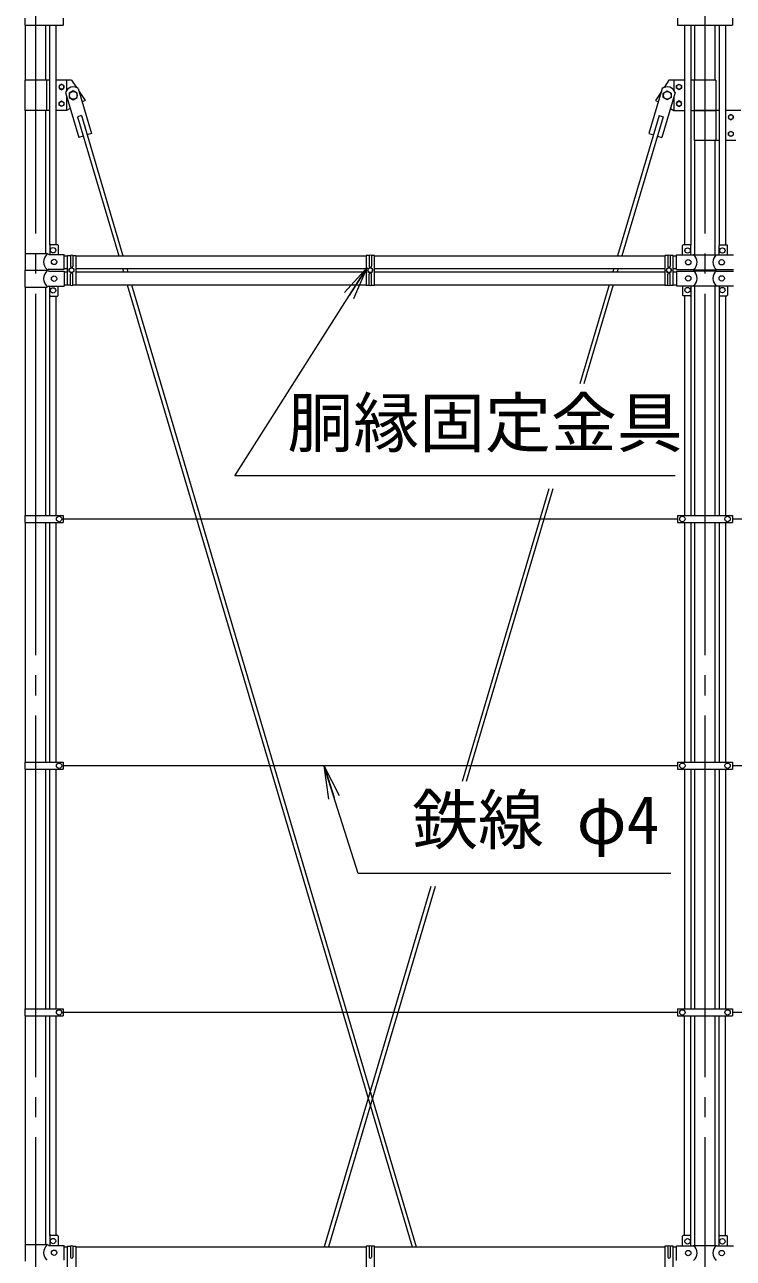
# Model space of a CAD drawing. Units: millimetres, scale not verified. Extents: x -21137 to 21137, y -15758 to 15759.
# Drawn here: x -19488 to -17370, y -6516 to -2830 of the extents above; entities that cross this region are included whole.
import ezdxf
from ezdxf.enums import TextEntityAlignment as Align

# ---------------------------------------------------------------- set-up
doc = ezdxf.new("R2010")
doc.units = ezdxf.units.MM
doc.header["$LTSCALE"] = 60
doc.linetypes.add('LONG_CHAIN', pattern=[21, 18, -1, 1, -1])
for name, color, linetype, lineweight in [('0-2_D-BMK', 2, 'LONG_CHAIN', 9), ('0-3_D-STR1', 1, 'Continuous', 9), ('0-5_0', 7, 'Continuous', 9), ('0-8_D-STR3', 3, 'Continuous', 9), ('0-9_D-STR-TXT', 7, 'Continuous', 9)]:
    doc.layers.add(name, color=color, linetype=linetype, lineweight=lineweight)
doc.styles.add('ＭＳ ゴシック', font='')
doc.styles.get('ＭＳ ゴシック').set_extended_font_data('MS Gothic')

# ---------------------------------------------------------------- blocks, each defined once
blk = doc.blocks.new('_Open')
at = {"layer": '0-5_0'}
blk.add_line((-60, 10), (0, 0), dxfattribs=at)
blk.add_lwpolyline([(-60, -10), (0, 0), (-60, 0)], dxfattribs=at)

msp = doc.modelspace()

# ---------------------------------------------------------------- linework, layer by layer
at = {"layer": '0-2_D-BMK'}
for p, q in [((-19455.07, 145.87), (-19455.07, -10589.13)), ((-17455.07, 145.87), (-17455.07, -10589.13)), ((-19455.07, -5029.6), (-19455.07, -5198.38)), ((-19455.07, -5766.6), (-19455.07, -5807.38))]:
    msp.add_line(p, q, dxfattribs=at)
at = {"layer": '0-3_D-STR1'}
for p, q in [((-19485.32, -2996.45), (-19485.32, -2831.63)), ((-19424.82, -2996.45), (-19424.82, -2831.63)), ((-17485.32, -2996.45), (-17485.32, -2831.43)), ((-17424.82, -2996.45), (-17424.82, -2831.43)), ((-19485.32, -3514.13), (-19485.32, -3086.45)), ((-19424.82, -3514.13), (-19424.82, -3086.45)), ((-17485.32, -3517.53), (-17485.32, -3176.45)), ((-17424.82, -3517.53), (-17424.82, -3176.45)), ((-19370.07, -3521.03), (-19360.07, -3521.03)), ((-19335.07, -3521.03), (-18467.57, -3521.03)), ((-18442.57, -3521.03), (-17575.07, -3521.03)), ((-17550.07, -3521.03), (-17540.07, -3521.03)), ((-19370.07, -3559.13), (-19360.07, -3559.13)), ((-19370.07, -3569.13), (-19360.07, -3569.13)), ((-19335.07, -3559.13), (-18467.57, -3559.13)), ((-19335.07, -3569.13), (-18467.57, -3569.13)), ((-18442.57, -3559.13), (-17575.07, -3559.13)), ((-18442.57, -3569.13), (-17575.07, -3569.13)), ((-17550.07, -3559.13), (-17540.07, -3559.13)), ((-17550.07, -3569.13), (-17540.07, -3569.13)), ((-17485.32, -3565.73), (-17485.32, -3562.53)), ((-17485.32, -3565.73), (-17485.32, -3562.53)), ((-17424.82, -3565.73), (-17424.82, -3562.53)), ((-17424.82, -3565.73), (-17424.82, -3562.53)), ((-19370.07, -3607.23), (-19360.07, -3607.23)), ((-19335.07, -3607.23), (-18467.57, -3607.23)), ((-18442.57, -3607.23), (-17575.07, -3607.23)), ((-17550.07, -3607.23), (-17540.07, -3607.23)), ((-17485.32, -4296.83), (-17485.32, -3610.73)), ((-17424.82, -4296.83), (-17424.82, -3610.73)), ((-19485.32, -4296.63), (-19485.32, -3614.13)), ((-19424.82, -4296.63), (-19424.82, -3614.13)), ((-19485.32, -5033.63), (-19485.32, -4317.63)), ((-19424.82, -5033.63), (-19424.82, -4317.63)), ((-17485.32, -5033.83), (-17485.32, -4317.43)), ((-17424.82, -5033.83), (-17424.82, -4317.43)), ((-19485.32, -5770.63), (-19485.32, -5054.63)), ((-19424.82, -5770.63), (-19424.82, -5054.63)), ((-17485.32, -5770.83), (-17485.32, -5054.43)), ((-17424.82, -5770.83), (-17424.82, -5054.43)), ((-19485.32, -6474.13), (-19485.32, -5791.63)), ((-19424.82, -6474.13), (-19424.82, -5791.63)), ((-17485.32, -6477.53), (-17485.32, -5791.43)), ((-17424.82, -6477.53), (-17424.82, -5791.43)), ((-19370.07, -6481.03), (-19360.07, -6481.03)), ((-19335.07, -6481.03), (-18467.57, -6481.03)), ((-18442.57, -6481.03), (-17575.07, -6481.03)), ((-17550.07, -6481.03), (-17540.07, -6481.03))]:
    msp.add_line(p, q, dxfattribs=at)
at = {"layer": '0-8_D-STR3'}
for p, q in [((-19487.87, -2810.63), (-19487.87, -2831.63)), ((-19487.87, -2831.63), (-19373.07, -2831.63)), ((-19412.57, -3487.81), (-19412.57, -2831.63)), ((-19393.57, -3487.13), (-19393.57, -2831.63)), ((-19373.07, -2810.63), (-19373.07, -2831.63)), ((-17537.57, -2810.83), (-17537.57, -2831.43)), ((-17537.57, -2831.43), (-17372.57, -2831.43)), ((-17516.57, -2831.43), (-17516.57, -3488.03)), ((-17497.57, -2831.43), (-17497.57, -3488.71)), ((-17412.57, -2831.43), (-17412.57, -3488.71)), ((-17393.57, -2831.43), (-17393.57, -3488.03)), ((-17372.57, -2810.83), (-17372.57, -2831.43)), ((-19487.62, -2996.45), (-19487.62, -3086.45)), ((-19412.57, -2996.45), (-19487.62, -2996.45)), ((-19422.52, -2996.45), (-19422.52, -3086.45)), ((-19347.52, -2996.45), (-19393.57, -2996.45)), ((-19362.52, -2996.45), (-19362.52, -3026.45)), ((-19347.52, -2996.45), (-19332.91, -3018.37)), ((-19327.6, -3021.39), (-19287.85, -3155.62)), ((-17582.54, -3021.39), (-17622.3, -3155.62)), ((-17547.62, -2996.45), (-17547.62, -3026.45)), ((-17422.52, -2996.45), (-17497.57, -2996.45)), ((-17487.62, -2996.45), (-17487.62, -3086.45)), ((-17422.52, -2996.45), (-17422.52, -3086.45)), ((-19365.96, -3032.75), (-19326.2, -3166.98)), ((-19362.52, -3044.35), (-19362.52, -3086.45)), ((-17544.18, -3032.75), (-17583.94, -3166.98)), ((-17547.62, -3044.35), (-17547.62, -3086.45)), ((-19412.57, -3086.45), (-19487.62, -3086.45)), ((-19362.52, -3086.45), (-19393.57, -3086.45)), ((-19351.79, -3080.59), (-19362.52, -3086.45)), ((-17558.36, -3080.59), (-17547.62, -3086.45)), ((-17547.62, -3086.45), (-17516.57, -3086.45)), ((-17497.57, -3086.45), (-17422.52, -3086.45)), ((-17487.62, -3086.45), (-17487.62, -3176.45)), ((-17412.57, -3086.45), (-17487.62, -3086.45)), ((-17422.52, -3086.45), (-17422.52, -3176.45)), ((-17347.52, -3086.45), (-17393.57, -3086.45)), ((-19318.31, -3102.07), (-19329.81, -3105.48)), ((-19329.81, -3105.48), (-19206.74, -3521.03)), ((-19318.31, -3102.07), (-19194.22, -3521.03)), ((-17591.83, -3102.07), (-17715.92, -3521.03)), ((-17580.33, -3105.48), (-17703.4, -3521.03)), ((-17591.83, -3102.07), (-17580.33, -3105.48)), ((-19312.78, -3163.01), (-19326.2, -3166.98)), ((-19287.85, -3155.62), (-19301.27, -3159.6)), ((-17622.3, -3155.62), (-17608.87, -3159.6)), ((-17597.37, -3163.01), (-17583.94, -3166.98)), ((-17412.57, -3176.45), (-17487.62, -3176.45)), ((-17362.52, -3176.45), (-17393.57, -3176.45)), ((-19413.07, -3489.13), (-19413.07, -3517.13)), ((-19411.07, -3487.13), (-19390.07, -3487.13)), ((-19388.07, -3489.13), (-19388.07, -3517.13)), ((-17522.07, -3518.03), (-17522.07, -3490.03)), ((-17499.07, -3488.03), (-17520.07, -3488.03)), ((-17497.07, -3518.03), (-17497.07, -3490.03)), ((-17413.07, -3518.03), (-17413.07, -3490.03)), ((-17411.07, -3488.03), (-17390.07, -3488.03)), ((-17388.07, -3518.03), (-17388.07, -3490.03)), ((-19486.17, -3514.13), (-19421.27, -3514.13)), ((-19486.17, -3514.13), (-19486.17, -3564.13)), ((-19415.27, -3517.13), (-19421.27, -3514.13)), ((-19415.27, -3517.13), (-19370.07, -3517.13)), ((-19370.07, -3561.13), (-19370.07, -3517.13)), ((-19360.07, -3519.76), (-19351.07, -3519.76)), ((-19351.07, -3519.76), (-19351.07, -3552.13)), ((-19344.07, -3519.76), (-19344.07, -3552.13)), ((-18458.57, -3519.76), (-18458.57, -3552.13)), ((-18442.57, -3519.76), (-18451.57, -3519.76)), ((-18451.57, -3519.76), (-18451.57, -3552.13)), ((-17566.07, -3519.76), (-17566.07, -3552.13)), ((-17550.07, -3519.76), (-17559.07, -3519.76)), ((-17559.07, -3519.76), (-17559.07, -3552.13)), ((-17540.07, -3518.03), (-17488.87, -3518.03)), ((-17540.07, -3562.03), (-17540.07, -3518.03)), ((-17488.87, -3517.53), (-17489.87, -3518.03)), ((-17488.87, -3517.53), (-17421.27, -3517.53)), ((-17421.27, -3517.53), (-17420.27, -3518.03)), ((-17421.27, -3518.03), (-17370.07, -3518.03)), ((-19486.17, -3564.13), (-19421.27, -3564.13)), ((-19486.17, -3564.13), (-19421.27, -3564.13)), ((-19486.17, -3614.13), (-19486.17, -3564.13)), ((-19415.27, -3561.13), (-19421.27, -3564.13)), ((-19415.27, -3567.13), (-19421.27, -3564.13)), ((-19415.27, -3561.13), (-19370.07, -3561.13)), ((-19415.27, -3567.13), (-19370.07, -3567.13)), ((-19370.07, -3567.13), (-19370.07, -3611.13)), ((-19195.45, -3559.13), (-19192.49, -3569.13)), ((-19182.94, -3559.13), (-19179.98, -3569.13)), ((-17727.2, -3559.13), (-17730.17, -3569.13)), ((-17714.69, -3559.13), (-17717.65, -3569.13)), ((-17540.07, -3562.03), (-17488.87, -3562.03)), ((-17540.07, -3566.23), (-17488.87, -3566.23)), ((-17540.07, -3566.23), (-17540.07, -3610.23)), ((-17488.87, -3562.53), (-17489.87, -3562.03)), ((-17488.87, -3565.73), (-17489.87, -3566.23)), ((-17421.27, -3562.03), (-17370.07, -3562.03)), ((-17421.27, -3566.23), (-17370.07, -3566.23)), ((-19415.27, -3611.13), (-19421.27, -3614.13)), ((-19415.27, -3611.13), (-19370.07, -3611.13)), ((-19413.07, -3639.13), (-19413.07, -3611.13)), ((-19388.07, -3639.13), (-19388.07, -3611.13)), ((-19351.07, -3609.02), (-19351.07, -3576.13)), ((-19344.07, -3609.02), (-19344.07, -3576.13)), ((-19181.21, -3607.23), (-18330.05, -6481.03)), ((-19168.69, -3607.23), (-18317.54, -6481.03)), ((-18458.57, -3609.02), (-18458.57, -3576.13)), ((-18451.57, -3609.02), (-18451.57, -3576.13)), ((-17741.45, -3607.23), (-17829.09, -3903.15)), ((-17728.94, -3607.23), (-17816.58, -3903.15)), ((-17566.07, -3609.02), (-17566.07, -3576.13)), ((-17559.07, -3609.02), (-17559.07, -3576.13)), ((-17540.07, -3610.23), (-17488.87, -3610.23)), ((-17522.07, -3610.23), (-17522.07, -3638.23)), ((-17497.07, -3610.23), (-17497.07, -3638.23)), ((-17488.87, -3610.73), (-17489.87, -3610.23)), ((-17488.87, -3610.73), (-17421.27, -3610.73)), ((-17421.27, -3610.73), (-17420.27, -3610.23)), ((-17421.27, -3610.23), (-17370.07, -3610.23)), ((-17413.07, -3610.23), (-17413.07, -3638.23)), ((-17388.07, -3610.23), (-17388.07, -3638.23)), ((-19486.17, -3614.13), (-19421.27, -3614.13)), ((-19412.57, -4296.63), (-19412.57, -3640.45)), ((-19411.07, -3641.13), (-19390.07, -3641.13)), ((-19393.57, -4296.63), (-19393.57, -3641.13)), ((-17499.07, -3640.23), (-17520.07, -3640.23)), ((-17516.57, -3640.23), (-17516.57, -4296.83)), ((-17497.57, -3639.55), (-17497.57, -4296.83)), ((-17412.57, -3639.55), (-17412.57, -4296.83)), ((-17411.07, -3640.23), (-17390.07, -3640.23)), ((-17393.57, -3640.23), (-17393.57, -4296.83)), ((-17922.08, -4217.11), (-18180.95, -5091.14)), ((-17909.57, -4217.11), (-18168.44, -5091.14)), ((-19487.87, -4296.63), (-19487.87, -4317.63)), ((-19487.87, -4296.63), (-19373.07, -4296.63)), ((-19373.07, -4296.63), (-19373.07, -4317.63)), ((-17537.57, -4307.13), (-19373.07, -4307.13)), ((-17537.57, -4296.83), (-17372.57, -4296.83)), ((-17537.57, -4296.83), (-17537.57, -4317.43)), ((-17372.57, -4296.83), (-17372.57, -4317.43)), ((-15955.07, -4307.13), (-17372.57, -4307.13)), ((-19487.87, -4317.63), (-19373.07, -4317.63)), ((-19412.57, -5033.63), (-19412.57, -4317.63)), ((-19393.57, -5033.63), (-19393.57, -4317.63)), ((-17537.57, -4317.43), (-17372.57, -4317.43)), ((-17516.57, -4317.43), (-17516.57, -5033.83)), ((-17497.57, -4317.43), (-17497.57, -5033.83)), ((-17412.57, -4317.43), (-17412.57, -5033.83)), ((-17393.57, -4317.43), (-17393.57, -5033.83)), ((-19487.87, -5033.63), (-19487.87, -5054.63)), ((-19487.87, -5033.63), (-19373.07, -5033.63)), ((-19373.07, -5033.63), (-19373.07, -5054.63)), ((-17537.57, -5044.13), (-19373.07, -5044.13)), ((-17537.57, -5033.83), (-17372.57, -5033.83)), ((-17537.57, -5033.83), (-17537.57, -5054.43)), ((-17372.57, -5033.83), (-17372.57, -5054.43)), ((-15955.07, -5044.13), (-17372.57, -5044.13)), ((-19487.87, -5054.63), (-19373.07, -5054.63)), ((-19412.57, -5770.63), (-19412.57, -5054.63)), ((-19393.57, -5770.63), (-19393.57, -5054.63)), ((-17537.57, -5054.43), (-17372.57, -5054.43)), ((-17516.57, -5054.43), (-17516.57, -5770.83)), ((-17497.57, -5054.43), (-17497.57, -5770.83)), ((-17412.57, -5054.43), (-17412.57, -5770.83)), ((-17393.57, -5054.43), (-17393.57, -5770.83)), ((-18273.94, -5405.1), (-18592.61, -6481.03)), ((-18261.43, -5405.1), (-18580.09, -6481.03)), ((-19487.87, -5770.63), (-19487.87, -5791.63)), ((-19487.87, -5770.63), (-19373.07, -5770.63)), ((-19373.07, -5770.63), (-19373.07, -5791.63)), ((-17537.57, -5781.13), (-19373.07, -5781.13)), ((-17537.57, -5770.83), (-17372.57, -5770.83)), ((-17537.57, -5770.83), (-17537.57, -5791.43)), ((-17372.57, -5770.83), (-17372.57, -5791.43)), ((-15955.07, -5781.13), (-17372.57, -5781.13)), ((-19487.87, -5791.63), (-19373.07, -5791.63)), ((-19412.57, -6447.81), (-19412.57, -5791.63)), ((-19393.57, -6447.13), (-19393.57, -5791.63)), ((-17537.57, -5791.43), (-17372.57, -5791.43)), ((-17516.57, -6448.03), (-17516.57, -5791.43)), ((-17497.57, -6448.71), (-17497.57, -5791.43)), ((-17412.57, -6448.71), (-17412.57, -5791.43)), ((-17393.57, -6448.03), (-17393.57, -5791.43)), ((-19413.07, -6449.13), (-19413.07, -6477.13)), ((-19411.07, -6447.13), (-19390.07, -6447.13)), ((-19388.07, -6449.13), (-19388.07, -6477.13)), ((-17499.07, -6448.03), (-17520.07, -6448.03)), ((-17411.07, -6448.03), (-17390.07, -6448.03)), ((-19486.17, -6474.13), (-19421.27, -6474.13)), ((-19486.17, -6474.13), (-19486.17, -6524.13)), ((-19415.27, -6477.13), (-19421.27, -6474.13)), ((-19415.27, -6477.13), (-19370.07, -6477.13)), ((-19370.07, -6521.13), (-19370.07, -6477.13)), ((-19360.07, -6479.76), (-19351.07, -6479.76)), ((-19351.07, -6479.76), (-19351.07, -6512.13)), ((-19344.07, -6479.76), (-19344.07, -6512.13)), ((-18458.57, -6479.76), (-18458.57, -6512.13)), ((-18442.57, -6479.76), (-18451.57, -6479.76)), ((-18451.57, -6479.76), (-18451.57, -6512.13)), ((-17566.07, -6479.76), (-17566.07, -6512.13)), ((-17550.07, -6479.76), (-17559.07, -6479.76)), ((-17559.07, -6479.76), (-17559.07, -6512.13)), ((-17540.07, -6478.03), (-17488.87, -6478.03)), ((-17540.07, -6522.03), (-17540.07, -6478.03)), ((-17522.07, -6478.03), (-17522.07, -6450.03)), ((-17497.07, -6478.03), (-17497.07, -6450.03)), ((-17488.87, -6477.53), (-17489.87, -6478.03)), ((-17488.87, -6477.53), (-17421.27, -6477.53)), ((-17421.27, -6477.53), (-17420.27, -6478.03)), ((-17421.27, -6478.03), (-17370.07, -6478.03)), ((-17413.07, -6478.03), (-17413.07, -6450.03)), ((-17388.07, -6478.03), (-17388.07, -6450.03))]:
    msp.add_line(p, q, dxfattribs=at)
for points in [[(-19377.52, -3008.35), (-19384.54, -3012.4), (-19384.54, -3020.5), (-19377.52, -3024.55), (-19370.51, -3020.5), (-19370.51, -3012.4)], [(-17532.62, -3008.35), (-17525.61, -3012.4), (-17525.61, -3020.5), (-17532.62, -3024.55), (-17539.64, -3020.5), (-17539.64, -3012.4)], [(-19377.52, -3074.55), (-19384.54, -3070.5), (-19384.54, -3062.4), (-19377.52, -3058.35), (-19370.51, -3062.4), (-19370.51, -3070.5)], [(-19342.52, -3027.59), (-19354.52, -3034.52), (-19354.52, -3048.38), (-19342.52, -3055.31), (-19330.52, -3048.38), (-19330.52, -3034.52)], [(-17567.62, -3027.59), (-17555.62, -3034.52), (-17555.62, -3048.38), (-17567.62, -3055.31), (-17579.62, -3048.38), (-17579.62, -3034.52)], [(-17532.62, -3074.55), (-17525.61, -3070.5), (-17525.61, -3062.4), (-17532.62, -3058.35), (-17539.64, -3062.4), (-17539.64, -3070.5)], [(-17377.52, -3098.35), (-17384.54, -3102.4), (-17384.54, -3110.5), (-17377.52, -3114.55), (-17370.51, -3110.5), (-17370.51, -3102.4)], [(-17377.52, -3164.55), (-17384.54, -3160.5), (-17384.54, -3152.4), (-17377.52, -3148.35), (-17370.51, -3152.4), (-17370.51, -3160.5)], [(-19347.57, -3572.23), (-19354.59, -3568.18), (-19354.59, -3560.08), (-19347.57, -3556.03), (-19340.56, -3560.08), (-19340.56, -3568.18)], [(-18455.07, -3572.23), (-18448.06, -3568.18), (-18448.06, -3560.08), (-18455.07, -3556.03), (-18462.09, -3560.08), (-18462.09, -3568.18)], [(-17562.57, -3572.23), (-17555.56, -3568.18), (-17555.56, -3560.08), (-17562.57, -3556.03), (-17569.59, -3560.08), (-17569.59, -3568.18)]]:
    msp.add_lwpolyline(points, close=True, dxfattribs=at)
for points in [[(-17516.57, -2996.45), (-17562.62, -2996.45), (-17577.24, -3018.37)], [(-19324.97, -3030.27), (-19307.52, -3056.45), (-19315.87, -3061)], [(-17585.17, -3030.27), (-17602.62, -3056.45), (-17594.27, -3061)], [(-19351.07, -3609.02), (-19360.07, -3609.02), (-19360.07, -3519.76)], [(-19344.07, -3519.76), (-19335.07, -3519.76), (-19335.07, -3609.02), (-19344.07, -3609.02)], [(-18458.57, -3519.76), (-18467.57, -3519.76), (-18467.57, -3609.02), (-18458.57, -3609.02)], [(-18451.57, -3609.02), (-18442.57, -3609.02), (-18442.57, -3519.76)], [(-17566.07, -3519.76), (-17575.07, -3519.76), (-17575.07, -3609.02), (-17566.07, -3609.02)], [(-17559.07, -3609.02), (-17550.07, -3609.02), (-17550.07, -3519.76)], [(-17488.87, -3562.53), (-17421.27, -3562.53), (-17420.27, -3562.03)], [(-17488.87, -3565.73), (-17421.27, -3565.73), (-17420.27, -3566.23)], [(-19351.07, -6569.02), (-19360.07, -6569.02), (-19360.07, -6479.76)], [(-19344.07, -6479.76), (-19335.07, -6479.76), (-19335.07, -6569.02), (-19344.07, -6569.02)], [(-18458.57, -6479.76), (-18467.57, -6479.76), (-18467.57, -6569.02), (-18458.57, -6569.02)], [(-18451.57, -6569.02), (-18442.57, -6569.02), (-18442.57, -6479.76)], [(-17566.07, -6479.76), (-17575.07, -6479.76), (-17575.07, -6569.02), (-17566.07, -6569.02)], [(-17559.07, -6569.02), (-17550.07, -6569.02), (-17550.07, -6479.76)]]:
    msp.add_lwpolyline(points, dxfattribs=at)
for centre, radius in [((-19377.52, -3016.45), 7.03), ((-17532.62, -3016.45), 7.03), ((-19342.52, -3041.45), 11.5), ((-17567.62, -3041.45), 11.5), ((-19377.52, -3066.45), 7.03), ((-17532.62, -3066.45), 7.03), ((-17377.52, -3106.45), 7.03), ((-17377.52, -3156.45), 7.03), ((-19403.07, -3504.13), 8), ((-17507.07, -3505.03), 8), ((-17403.07, -3505.03), 8), ((-19400.07, -3539.13), 8), ((-17505.07, -3540.03), 8), ((-17405.07, -3540.03), 8), ((-19347.57, -3564.13), 7.03), ((-18455.07, -3564.13), 7.03), ((-17562.57, -3564.13), 7.03), ((-19400.07, -3589.13), 8), ((-17505.07, -3588.23), 8), ((-17405.07, -3588.23), 8), ((-19403.07, -3624.13), 8), ((-17507.07, -3623.23), 8), ((-17403.07, -3623.23), 8), ((-19385.07, -4307.13), 8), ((-17522.57, -4307.13), 8), ((-17387.57, -4307.13), 8), ((-19385.07, -5044.13), 8), ((-17522.57, -5044.13), 8), ((-17387.57, -5044.13), 8), ((-19385.07, -5781.13), 8), ((-17522.57, -5781.13), 8), ((-17387.57, -5781.13), 8), ((-19403.07, -6464.13), 8), ((-17507.07, -6465.03), 8), ((-17403.07, -6465.03), 8), ((-19400.07, -6499.13), 8), ((-17505.07, -6500.03), 8), ((-17405.07, -6500.03), 8)]:
    msp.add_circle(centre, radius, dxfattribs=at)
for centre, radius, start, end in [((-19342.52, -3041.45), 25, 53.36802, 159.62823), ((-17567.62, -3041.45), 25, 20.37177, 126.63198), ((-19411.07, -3489.13), 2, 90, 180), ((-19390.07, -3489.13), 2, 0, 90), ((-17520.07, -3490.03), 2, 90, 180), ((-17499.07, -3490.03), 2, 0, 90), ((-17411.07, -3490.03), 2, 90, 180), ((-17390.07, -3490.03), 2, 0, 90), ((-19402.68, -3539.13), 28.8, 130.19176, 229.80824), ((-19347.57, -3525.39), 6.62, 58.10921, 121.89079), ((-18455.07, -3525.39), 6.62, 58.10921, 121.89079), ((-17562.57, -3525.39), 6.62, 58.10921, 121.89079), ((-17507.46, -3540.03), 28.8, 310.19176, 49.80824), ((-17402.68, -3540.03), 28.8, 130.19176, 229.80824), ((-19402.68, -3589.13), 28.8, 130.19176, 229.80824), ((-19347.57, -3552.13), 3.5, 180, 0), ((-19347.57, -3576.13), 3.5, 0, 180), ((-18455.07, -3552.13), 3.5, 180, 0), ((-18455.07, -3576.13), 3.5, 0, 180), ((-17562.57, -3552.13), 3.5, 180, 0), ((-17562.57, -3576.13), 3.5, 0, 180), ((-17507.46, -3588.23), 28.8, 310.19176, 49.80824), ((-17402.68, -3588.23), 28.8, 130.19176, 229.80824), ((-19347.57, -3603.4), 6.62, 238.10921, 301.89079), ((-18455.07, -3603.4), 6.62, 238.10921, 301.89079), ((-17562.57, -3603.4), 6.62, 238.10921, 301.89079), ((-19411.07, -3639.13), 2, 180, 270), ((-19390.07, -3639.13), 2, 270, 0), ((-17520.07, -3638.23), 2, 180, 270), ((-17499.07, -3638.23), 2, 270, 0), ((-17411.07, -3638.23), 2, 180, 270), ((-17390.07, -3638.23), 2, 270, 0), ((-19411.07, -6449.13), 2, 90, 180), ((-19390.07, -6449.13), 2, 0, 90), ((-17520.07, -6450.03), 2, 90, 180), ((-17499.07, -6450.03), 2, 0, 90), ((-17411.07, -6450.03), 2, 90, 180), ((-17390.07, -6450.03), 2, 0, 90), ((-19402.68, -6499.13), 28.8, 130.19176, 229.80824), ((-19347.57, -6485.39), 6.62, 58.10921, 121.89079), ((-18455.07, -6485.39), 6.62, 58.10921, 121.89079), ((-17562.57, -6485.39), 6.62, 58.10921, 121.89079), ((-17507.46, -6500.03), 28.8, 310.19176, 49.80824), ((-17402.68, -6500.03), 28.8, 130.19176, 229.80824), ((-19347.57, -6512.13), 3.5, 180, 0), ((-18455.07, -6512.13), 3.5, 180, 0), ((-17562.57, -6512.13), 3.5, 180, 0)]:
    msp.add_arc(centre, radius, start, end, dxfattribs=at)
at = {"layer": '0-9_D-STR-TXT'}
for points in [[(-17544.47, -4177.76), (-18859.93, -4177.76), (-18465.63, -3557.17)], [(-17557.4, -5365.75), (-18491.39, -5365.75), (-18592.73, -5046.04)]]:
    msp.add_lwpolyline(points, dxfattribs=at)

# ---------------------------------------------------------------- block references
at = {"layer": '0-9_D-STR-TXT', "xscale": 1.666667, "yscale": 1.666667}
for p, rotation in [((-18464.55, -3555.48), 57.56911), ((-18593.33, -5044.13), 107.58773)]:
    msp.add_blockref('_Open', p, dxfattribs=dict(at, rotation=rotation))

# ---------------------------------------------------------------- texts
at = {"layer": '0-9_D-STR-TXT', "style": 'ＭＳ ゴシック'}
for s, p in [('胴縁固定金具', (-18702.59, -4135.05)), ('鉄線 φ4', (-18330.24, -5321.14))]:
    msp.add_text(s, height=144.3, dxfattribs=at).set_placement(p, align=Align.BOTTOM_LEFT)

doc.saveas('drawing.dxf')
